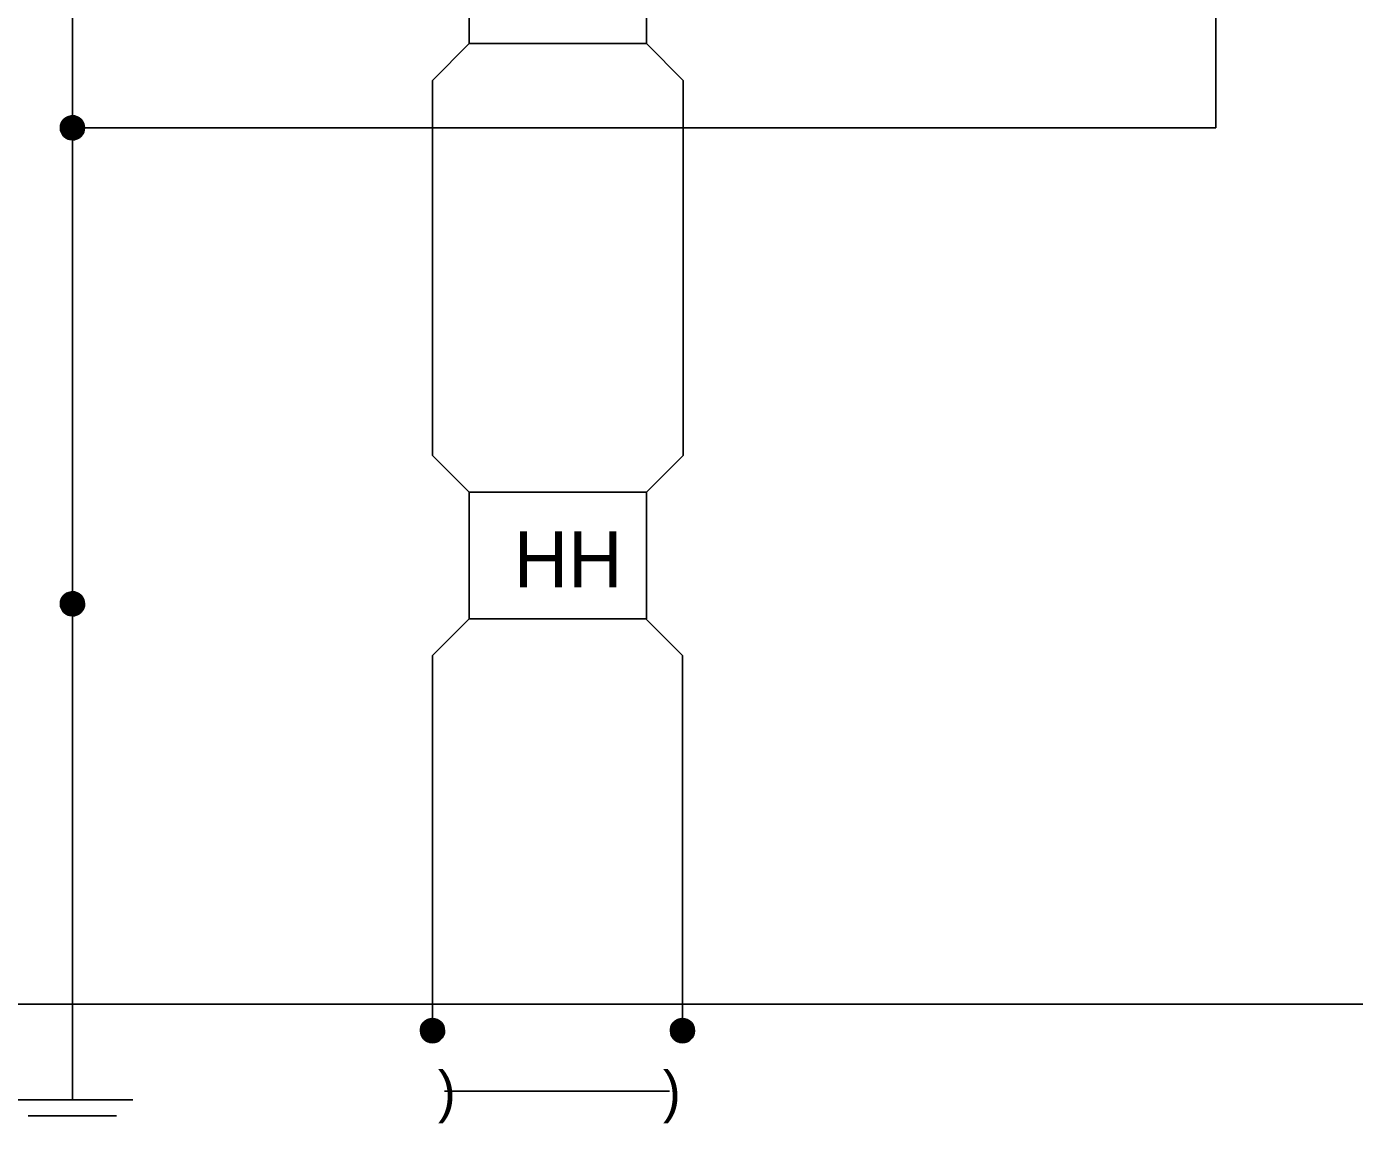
# Model space of a CAD drawing. Extents: x 100 to 888, y 575 to 1075.
# Drawn here: x 246.1 to 411.5, y 709.7 to 846.2 of the extents above; entities that cross this region are included whole.
import ezdxf

# ---------------------------------------------------------------- set-up
doc = ezdxf.new("R2010")
doc.units = 0
doc.layers.add('Sheets_General Details', color=7, linetype='Continuous')

msp = doc.modelspace()

# ---------------------------------------------------------------- linework, layer by layer
at = {"layer": 'Sheets_General Details'}
for p, q in [((251.84, 918.68), (251.84, 833.64)), ((394.23, 913.58), (394.23, 833.64)), ((296.67, 839.55), (301.23, 844.12)), ((327.88, 839.55), (323.31, 844.12)), ((296.67, 839.55), (296.67, 792.85)), ((327.88, 839.55), (327.88, 792.85)), ((251.84, 833.64), (251.84, 774.39)), ((251.84, 833.64), (394.23, 833.64)), ((296.67, 792.85), (301.23, 788.28)), ((327.88, 792.85), (323.31, 788.28)), ((251.84, 774.39), (251.84, 722.66)), ((296.67, 767.97), (301.23, 772.53)), ((327.8, 767.97), (323.23, 772.53)), ((296.67, 767.97), (296.67, 721.26)), ((327.8, 767.97), (327.8, 721.26)), ((127.98, 724.56), (270.16, 724.56)), ((270.16, 724.56), (529.87, 724.56)), ((251.84, 712.66), (251.84, 722.66)), ((244.34, 712.66), (259.34, 712.66)), ((298.18, 713.72), (326.2, 713.72)), ((246.34, 710.66), (257.34, 710.66))]:
    msp.add_line(p, q, dxfattribs=at)
for points in [[(301.23, 844.12), (323.31, 844.12), (323.31, 859.87), (301.23, 859.87)], [(301.23, 772.53), (323.31, 772.53), (323.31, 788.28), (301.23, 788.28)]]:
    msp.add_lwpolyline(points, close=True, dxfattribs=at)
for points in [[(250.34, 833.64), (250.37, 833.33), (250.46, 833.06), (250.55, 832.88), (250.68, 832.69), (250.84, 832.53), (251.04, 832.37), (251.29, 832.25), (251.51, 832.18), (251.84, 832.14), (252.09, 832.16), (252.31, 832.22), (252.52, 832.31), (252.75, 832.45), (252.89, 832.57), (253.06, 832.77), (253.16, 832.94), (253.25, 833.14), (253.31, 833.38), (253.34, 833.64), (253.31, 833.95), (253.23, 834.19), (253.11, 834.44), (252.95, 834.65), (252.71, 834.86), (252.44, 835.02), (252.08, 835.12), (251.7, 835.14), (251.38, 835.07), (251.09, 834.94), (250.85, 834.77), (250.65, 834.56), (250.49, 834.31), (250.4, 834.07), (250.35, 833.83), (250.34, 833.63), (250.44, 833.74), (250.44, 833.64), (250.44, 833.54), (250.44, 833.44), (250.44, 833.34), (250.54, 833.14), (250.64, 832.94), (250.74, 832.74), (250.94, 832.54), (251.24, 832.34), (251.54, 832.24), (251.94, 832.24), (252.14, 832.24), (252.44, 832.34), (252.64, 832.44), (252.84, 832.64), (253.04, 832.84), (253.14, 833.04), (253.24, 833.34), (253.24, 833.64), (253.24, 833.94), (253.14, 834.24), (252.94, 834.54), (252.74, 834.74), (252.44, 834.94), (252.14, 835.04), (251.84, 835.04), (251.44, 835.04), (251.04, 834.84), (250.84, 834.64), (250.64, 834.44), (250.54, 834.24), (250.44, 834.04), (250.44, 833.84), (250.44, 833.74), (250.54, 833.64), (250.54, 833.44), (250.64, 833.14), (250.74, 832.94), (250.94, 832.64), (251.24, 832.44), (251.44, 832.34), (252.24, 832.34), (252.44, 832.44), (252.74, 832.64), (252.94, 832.84), (253.04, 833.04), (253.14, 833.54), (253.14, 834.04), (252.94, 834.34), (252.74, 834.64), (252.44, 834.84), (252.04, 834.94), (251.44, 834.94), (251.04, 834.74), (250.84, 834.54), (250.64, 834.24), (250.54, 833.94), (250.54, 833.64), (250.64, 833.74), (250.64, 833.34), (250.84, 832.94), (251.04, 832.64), (251.44, 832.44), (252.24, 832.44)], [(252.24, 832.44), (252.74, 832.74), (253.04, 833.34), (253.04, 834.04), (252.84, 834.34), (252.44, 834.74), (252.04, 834.84), (251.44, 834.84), (251.04, 834.64), (250.74, 834.24), (250.64, 834.04), (250.64, 833.74), (250.74, 833.54), (250.74, 833.24), (250.94, 832.94), (251.24, 832.64), (251.44, 832.54), (252.24, 832.54), (252.64, 832.74), (252.94, 833.24), (252.94, 834.04), (252.54, 834.54), (252.24, 834.74), (251.34, 834.74), (251.04, 834.44), (250.84, 834.24), (250.74, 834.04), (250.74, 833.54), (250.84, 833.64), (250.84, 833.24), (251.24, 832.74), (251.54, 832.64), (252.24, 832.64), (252.64, 832.84), (252.84, 833.24), (252.84, 834.04), (252.44, 834.54), (252.04, 834.64), (251.34, 834.64), (251.04, 834.34), (250.84, 834.14), (250.84, 833.64), (250.94, 833.54), (250.94, 833.24), (251.24, 832.84), (251.44, 832.74), (252.24, 832.74), (252.64, 832.94), (252.74, 833.24), (252.74, 834.04), (252.44, 834.44), (252.14, 834.54), (251.34, 834.54), (250.94, 834.14), (250.94, 833.54), (251.04, 833.64), (251.04, 833.24), (251.24, 832.94), (251.44, 832.84), (252.24, 832.84), (252.44, 832.94), (252.64, 833.14), (252.64, 834.04), (252.44, 834.34), (252.14, 834.44), (251.34, 834.44), (251.04, 834.14), (251.04, 833.64), (251.14, 833.54), (251.14, 833.24), (251.24, 833.04), (251.44, 832.94), (252.24, 832.94), (252.54, 833.14), (252.54, 834.04), (252.44, 834.24), (252.14, 834.34), (251.34, 834.34), (251.14, 834.14), (251.14, 833.54), (251.24, 833.64), (251.24, 833.24), (251.44, 833.04), (252.24, 833.04), (252.44, 833.24), (252.44, 834.14), (252.14, 834.24), (251.34, 834.24), (251.24, 834.14), (251.24, 833.64), (251.34, 833.54), (251.34, 833.24), (251.44, 833.14), (252.24, 833.14), (252.34, 833.24), (252.34, 834.04), (252.14, 834.14), (251.34, 834.14), (251.34, 833.54), (251.44, 833.64), (251.44, 833.24)], [(251.44, 833.24), (252.24, 833.24), (252.24, 834.04), (251.44, 834.04), (251.44, 833.64), (251.54, 833.54), (251.54, 833.34), (252.14, 833.34), (252.14, 833.94), (251.54, 833.94), (251.54, 833.54), (251.64, 833.64), (251.64, 833.44), (252.04, 833.44), (252.04, 833.84), (251.64, 833.84), (251.64, 833.64), (251.74, 833.54), (251.94, 833.54), (251.94, 833.74), (251.74, 833.74), (251.74, 833.54), (251.84, 833.64), (251.94, 833.54)], [(250.34, 774.39), (250.37, 774.08), (250.46, 773.81), (250.55, 773.63), (250.68, 773.44), (250.84, 773.28), (251.04, 773.12), (251.29, 773), (251.51, 772.93), (251.84, 772.89), (252.09, 772.91), (252.31, 772.97), (252.52, 773.06), (252.75, 773.21), (252.89, 773.33), (253.06, 773.52), (253.17, 773.7), (253.25, 773.89), (253.32, 774.13), (253.34, 774.39), (253.31, 774.7), (253.23, 774.94), (253.11, 775.19), (252.95, 775.4), (252.71, 775.61), (252.44, 775.77), (252.08, 775.87), (251.71, 775.89), (251.39, 775.82), (251.09, 775.7), (250.85, 775.52), (250.65, 775.31), (250.49, 775.06), (250.4, 774.82), (250.35, 774.58), (250.34, 774.38), (250.44, 774.49), (250.44, 774.39), (250.44, 774.29), (250.44, 774.19), (250.44, 774.09), (250.54, 773.89), (250.64, 773.69), (250.74, 773.49), (250.94, 773.29), (251.24, 773.09), (251.54, 772.99), (251.94, 772.99), (252.14, 772.99), (252.44, 773.09), (252.64, 773.19), (252.84, 773.39), (253.04, 773.59), (253.14, 773.79), (253.24, 774.09), (253.24, 774.39), (253.24, 774.69), (253.14, 774.99), (252.94, 775.29), (252.74, 775.49), (252.44, 775.69), (252.14, 775.79), (251.84, 775.79), (251.44, 775.79), (251.04, 775.59), (250.84, 775.39), (250.64, 775.19), (250.54, 774.99), (250.44, 774.79), (250.44, 774.59), (250.44, 774.49), (250.54, 774.39), (250.54, 774.19), (250.64, 773.89), (250.74, 773.69), (250.94, 773.39), (251.24, 773.19), (251.44, 773.09), (252.24, 773.09), (252.44, 773.19), (252.74, 773.39), (252.94, 773.59), (253.04, 773.79), (253.14, 774.29), (253.14, 774.79), (252.94, 775.09), (252.74, 775.39), (252.44, 775.59), (252.04, 775.69), (251.44, 775.69), (251.04, 775.49), (250.84, 775.29), (250.64, 774.99), (250.54, 774.69), (250.54, 774.39), (250.64, 774.49), (250.64, 774.09), (250.84, 773.69), (251.04, 773.39), (251.44, 773.19), (252.24, 773.19)], [(252.24, 773.19), (252.74, 773.49), (253.04, 774.09), (253.04, 774.79), (252.84, 775.09), (252.44, 775.49), (252.04, 775.59), (251.44, 775.59), (251.04, 775.39), (250.74, 774.99), (250.64, 774.79), (250.64, 774.49), (250.74, 774.29), (250.74, 773.99), (250.94, 773.69), (251.24, 773.39), (251.44, 773.29), (252.24, 773.29), (252.64, 773.49), (252.94, 773.99), (252.94, 774.79), (252.54, 775.29), (252.24, 775.49), (251.34, 775.49), (251.04, 775.19), (250.84, 774.99), (250.74, 774.79), (250.74, 774.29), (250.84, 774.39), (250.84, 773.99), (251.24, 773.49), (251.54, 773.39), (252.24, 773.39), (252.64, 773.59), (252.84, 773.99), (252.84, 774.79), (252.44, 775.29), (252.04, 775.39), (251.34, 775.39), (251.04, 775.09), (250.84, 774.89), (250.84, 774.39), (250.94, 774.29), (250.94, 773.99), (251.24, 773.59), (251.44, 773.49), (252.24, 773.49), (252.64, 773.69), (252.74, 773.99), (252.74, 774.79), (252.44, 775.19), (252.14, 775.29), (251.34, 775.29), (250.94, 774.89), (250.94, 774.29), (251.04, 774.39), (251.04, 773.99), (251.24, 773.69), (251.44, 773.59), (252.24, 773.59), (252.44, 773.69), (252.64, 773.89), (252.64, 774.79), (252.44, 775.09), (252.14, 775.19), (251.34, 775.19), (251.04, 774.89), (251.04, 774.39), (251.14, 774.29), (251.14, 773.99), (251.24, 773.79), (251.44, 773.69), (252.24, 773.69), (252.54, 773.89), (252.54, 774.79), (252.44, 774.99), (252.14, 775.09), (251.34, 775.09), (251.14, 774.89), (251.14, 774.29), (251.24, 774.39), (251.24, 773.99), (251.44, 773.79), (252.24, 773.79), (252.44, 773.99), (252.44, 774.89), (252.14, 774.99), (251.34, 774.99), (251.24, 774.89), (251.24, 774.39), (251.34, 774.29), (251.34, 773.99), (251.44, 773.89), (252.24, 773.89), (252.34, 773.99), (252.34, 774.79), (252.14, 774.89), (251.34, 774.89), (251.34, 774.29), (251.44, 774.39), (251.44, 773.99)], [(251.44, 773.99), (252.24, 773.99), (252.24, 774.79), (251.44, 774.79), (251.44, 774.39), (251.54, 774.29), (251.54, 774.09), (252.14, 774.09), (252.14, 774.69), (251.54, 774.69), (251.54, 774.29), (251.64, 774.39), (251.64, 774.19), (252.04, 774.19), (252.04, 774.59), (251.64, 774.59), (251.64, 774.39), (251.74, 774.29), (251.94, 774.29), (251.94, 774.49), (251.74, 774.49), (251.74, 774.29), (251.84, 774.39), (251.94, 774.29)], [(295.17, 721.26), (295.2, 720.95), (295.29, 720.68), (295.38, 720.5), (295.51, 720.31), (295.67, 720.15), (295.88, 719.99), (296.13, 719.87), (296.35, 719.8), (296.67, 719.76), (296.92, 719.78), (297.14, 719.84), (297.35, 719.93), (297.58, 720.07), (297.72, 720.19), (297.89, 720.39), (298, 720.56), (298.08, 720.76), (298.15, 721), (298.17, 721.26), (298.14, 721.57), (298.07, 721.81), (297.94, 722.06), (297.78, 722.27), (297.54, 722.48), (297.27, 722.64), (296.91, 722.74), (296.54, 722.76), (296.22, 722.69), (295.92, 722.56), (295.68, 722.39), (295.48, 722.18), (295.32, 721.93), (295.23, 721.69), (295.18, 721.45), (295.17, 721.25), (295.27, 721.36), (295.27, 721.26), (295.27, 721.16), (295.27, 721.06), (295.27, 720.96), (295.37, 720.76), (295.47, 720.56), (295.57, 720.36), (295.77, 720.16), (296.07, 719.96), (296.37, 719.86), (296.77, 719.86), (296.97, 719.86), (297.27, 719.96), (297.47, 720.06), (297.67, 720.26), (297.87, 720.46), (297.97, 720.66), (298.07, 720.96), (298.07, 721.26), (298.07, 721.56), (297.97, 721.86), (297.77, 722.16), (297.57, 722.36), (297.27, 722.56), (296.97, 722.66), (296.67, 722.66), (296.27, 722.66), (295.87, 722.46), (295.67, 722.26), (295.47, 722.06), (295.37, 721.86), (295.27, 721.66), (295.27, 721.46), (295.27, 721.36), (295.37, 721.26), (295.37, 721.06), (295.47, 720.76), (295.57, 720.56), (295.77, 720.26), (296.07, 720.06), (296.27, 719.96), (297.07, 719.96), (297.27, 720.06), (297.57, 720.26), (297.77, 720.46), (297.87, 720.66), (297.97, 721.16), (297.97, 721.66), (297.77, 721.96), (297.57, 722.26), (297.27, 722.46), (296.87, 722.56), (296.27, 722.56), (295.87, 722.36), (295.67, 722.16), (295.47, 721.86), (295.37, 721.56), (295.37, 721.26), (295.47, 721.36), (295.47, 720.96), (295.67, 720.56), (295.87, 720.26), (296.27, 720.06), (297.07, 720.06)], [(326.3, 721.26), (326.33, 720.95), (326.41, 720.68), (326.51, 720.5), (326.64, 720.31), (326.8, 720.15), (327, 719.99), (327.25, 719.87), (327.47, 719.8), (327.8, 719.76), (328.04, 719.78), (328.27, 719.84), (328.48, 719.93), (328.71, 720.07), (328.85, 720.19), (329.02, 720.39), (329.12, 720.56), (329.21, 720.76), (329.27, 721), (329.3, 721.26), (329.27, 721.57), (329.19, 721.81), (329.07, 722.06), (328.91, 722.27), (328.67, 722.48), (328.4, 722.64), (328.04, 722.74), (327.66, 722.76), (327.34, 722.69), (327.05, 722.56), (326.81, 722.39), (326.61, 722.18), (326.45, 721.93), (326.36, 721.69), (326.31, 721.45), (326.3, 721.25), (326.4, 721.36), (326.4, 721.26), (326.4, 721.16), (326.4, 721.06), (326.4, 720.96), (326.5, 720.76), (326.6, 720.56), (326.7, 720.36), (326.9, 720.16), (327.2, 719.96), (327.5, 719.86), (327.9, 719.86), (328.1, 719.86), (328.4, 719.96), (328.6, 720.06), (328.8, 720.26), (329, 720.46), (329.1, 720.66), (329.2, 720.96), (329.2, 721.26), (329.2, 721.56), (329.1, 721.86), (328.9, 722.16), (328.7, 722.36), (328.4, 722.56), (328.1, 722.66), (327.8, 722.66), (327.4, 722.66), (327, 722.46), (326.8, 722.26), (326.6, 722.06), (326.5, 721.86), (326.4, 721.66), (326.4, 721.46), (326.4, 721.36), (326.5, 721.26), (326.5, 721.06), (326.6, 720.76), (326.7, 720.56), (326.9, 720.26), (327.2, 720.06), (327.4, 719.96), (328.2, 719.96), (328.4, 720.06), (328.7, 720.26), (328.9, 720.46), (329, 720.66), (329.1, 721.16), (329.1, 721.66), (328.9, 721.96), (328.7, 722.26), (328.4, 722.46), (328, 722.56), (327.4, 722.56), (327, 722.36), (326.8, 722.16), (326.6, 721.86), (326.5, 721.56), (326.5, 721.26), (326.6, 721.36), (326.6, 720.96), (326.8, 720.56), (327, 720.26), (327.4, 720.06), (328.2, 720.06)], [(297.07, 720.06), (297.57, 720.36), (297.87, 720.96), (297.87, 721.66), (297.67, 721.96), (297.27, 722.36), (296.87, 722.46), (296.27, 722.46), (295.87, 722.26), (295.57, 721.86), (295.47, 721.66), (295.47, 721.36), (295.57, 721.16), (295.57, 720.86), (295.77, 720.56), (296.07, 720.26), (296.27, 720.16), (297.07, 720.16), (297.47, 720.36), (297.77, 720.86), (297.77, 721.66), (297.37, 722.16), (297.07, 722.36), (296.17, 722.36), (295.87, 722.06), (295.67, 721.86), (295.57, 721.66), (295.57, 721.16), (295.67, 721.26), (295.67, 720.86), (296.07, 720.36), (296.37, 720.26), (297.07, 720.26), (297.47, 720.46), (297.67, 720.86), (297.67, 721.66), (297.27, 722.16), (296.87, 722.26), (296.17, 722.26), (295.87, 721.96), (295.67, 721.76), (295.67, 721.26), (295.77, 721.16), (295.77, 720.86), (296.07, 720.46), (296.27, 720.36), (297.07, 720.36), (297.47, 720.56), (297.57, 720.86), (297.57, 721.66), (297.27, 722.06), (296.97, 722.16), (296.17, 722.16), (295.77, 721.76), (295.77, 721.16), (295.87, 721.26), (295.87, 720.86), (296.07, 720.56), (296.27, 720.46), (297.07, 720.46), (297.27, 720.56), (297.47, 720.76), (297.47, 721.66), (297.27, 721.96), (296.97, 722.06), (296.17, 722.06), (295.87, 721.76), (295.87, 721.26), (295.97, 721.16), (295.97, 720.86), (296.07, 720.66), (296.27, 720.56), (297.07, 720.56), (297.37, 720.76), (297.37, 721.66), (297.27, 721.86), (296.97, 721.96), (296.17, 721.96), (295.97, 721.76), (295.97, 721.16), (296.07, 721.26), (296.07, 720.86), (296.27, 720.66), (297.07, 720.66), (297.27, 720.86), (297.27, 721.76), (296.97, 721.86), (296.17, 721.86), (296.07, 721.76), (296.07, 721.26), (296.17, 721.16), (296.17, 720.86), (296.27, 720.76), (297.07, 720.76), (297.17, 720.86), (297.17, 721.66), (296.97, 721.76), (296.17, 721.76), (296.17, 721.16), (296.27, 721.26), (296.27, 720.86)], [(296.27, 720.86), (297.07, 720.86), (297.07, 721.66), (296.27, 721.66), (296.27, 721.26), (296.37, 721.16), (296.37, 720.96), (296.97, 720.96), (296.97, 721.56), (296.37, 721.56), (296.37, 721.16), (296.47, 721.26), (296.47, 721.06), (296.87, 721.06), (296.87, 721.46), (296.47, 721.46), (296.47, 721.26), (296.57, 721.16), (296.77, 721.16), (296.77, 721.36), (296.57, 721.36), (296.57, 721.16), (296.67, 721.26), (296.77, 721.16)], [(328.2, 720.06), (328.7, 720.36), (329, 720.96), (329, 721.66), (328.8, 721.96), (328.4, 722.36), (328, 722.46), (327.4, 722.46), (327, 722.26), (326.7, 721.86), (326.6, 721.66), (326.6, 721.36), (326.7, 721.16), (326.7, 720.86), (326.9, 720.56), (327.2, 720.26), (327.4, 720.16), (328.2, 720.16), (328.6, 720.36), (328.9, 720.86), (328.9, 721.66), (328.5, 722.16), (328.2, 722.36), (327.3, 722.36), (327, 722.06), (326.8, 721.86), (326.7, 721.66), (326.7, 721.16), (326.8, 721.26), (326.8, 720.86), (327.2, 720.36), (327.5, 720.26), (328.2, 720.26), (328.6, 720.46), (328.8, 720.86), (328.8, 721.66), (328.4, 722.16), (328, 722.26), (327.3, 722.26), (327, 721.96), (326.8, 721.76), (326.8, 721.26), (326.9, 721.16), (326.9, 720.86), (327.2, 720.46), (327.4, 720.36), (328.2, 720.36), (328.6, 720.56), (328.7, 720.86), (328.7, 721.66), (328.4, 722.06), (328.1, 722.16), (327.3, 722.16), (326.9, 721.76), (326.9, 721.16), (327, 721.26), (327, 720.86), (327.2, 720.56), (327.4, 720.46), (328.2, 720.46), (328.4, 720.56), (328.6, 720.76), (328.6, 721.66), (328.4, 721.96), (328.1, 722.06), (327.3, 722.06), (327, 721.76), (327, 721.26), (327.1, 721.16), (327.1, 720.86), (327.2, 720.66), (327.4, 720.56), (328.2, 720.56), (328.5, 720.76), (328.5, 721.66), (328.4, 721.86), (328.1, 721.96), (327.3, 721.96), (327.1, 721.76), (327.1, 721.16), (327.2, 721.26), (327.2, 720.86), (327.4, 720.66), (328.2, 720.66), (328.4, 720.86), (328.4, 721.76), (328.1, 721.86), (327.3, 721.86), (327.2, 721.76), (327.2, 721.26), (327.3, 721.16), (327.3, 720.86), (327.4, 720.76), (328.2, 720.76), (328.3, 720.86), (328.3, 721.66), (328.1, 721.76), (327.3, 721.76), (327.3, 721.16), (327.4, 721.26), (327.4, 720.86)], [(327.4, 720.86), (328.2, 720.86), (328.2, 721.66), (327.4, 721.66), (327.4, 721.26), (327.5, 721.16), (327.5, 720.96), (328.1, 720.96), (328.1, 721.56), (327.5, 721.56), (327.5, 721.16), (327.6, 721.26), (327.6, 721.06), (328, 721.06), (328, 721.46), (327.6, 721.46), (327.6, 721.26), (327.7, 721.16), (327.9, 721.16), (327.9, 721.36), (327.7, 721.36), (327.7, 721.16), (327.8, 721.26), (327.9, 721.16)]]:
    msp.add_lwpolyline(points, dxfattribs=at)
for centre in [(251.84, 833.64), (251.84, 774.39), (296.67, 721.26), (327.8, 721.26)]:
    msp.add_circle(centre, 1.5, dxfattribs=at)

# ---------------------------------------------------------------- texts
for s, height, p in [('HH', 7, (306.81, 776.43)), (')', 5, (297.34, 711.22)), (')', 5, (325.36, 711.22))]:
    msp.add_text(s, height=height, dxfattribs=at).set_placement(p)

doc.saveas('drawing.dxf')
